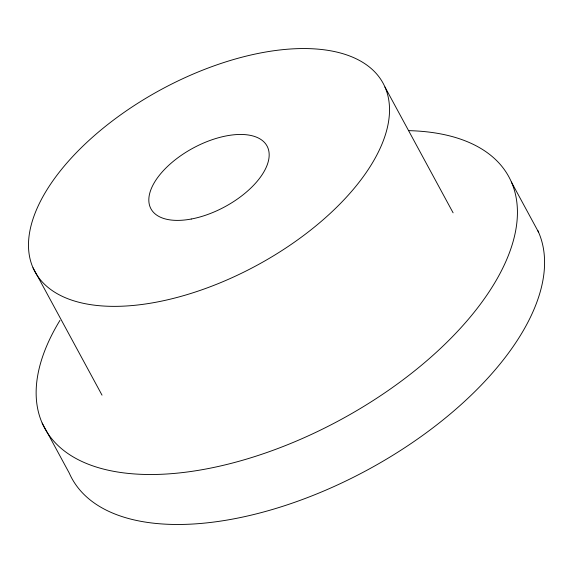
<?xml version="1.0" encoding="UTF-8"?>
<svg xmlns="http://www.w3.org/2000/svg" width="573" height="573" viewBox="0 0 573 573"><rect width="100%" height="100%" fill="white"/><g stroke="black" fill="none" stroke-linecap="round" stroke-linejoin="round"><path stroke-width="0.86" d="M511.395 182.042L538.513 232.094M384.956 87.024A197.957 100.096 -28.4 0 1 155.727 302.279A197.957 100.096 -28.4 0 1 86.294 142.906A197.957 100.096 -28.4 0 1 384.956 87.024L453.1 212.819M33.026 267.784L102.023 395.155M42.158 423.053L69.276 473.112A263.945 133.459 -28.4 0 0 358.863 474.508A263.945 133.459 -28.4 0 0 537.796 230.518M408.707 130.644A263.945 133.459 -28.4 0 1 483.612 299.786A263.945 133.459 -28.4 0 1 162.997 474.208A263.945 133.459 -28.4 0 1 59.964 320.364M191.239 219.029A65.988 33.363 -28.4 0 0 267.648 147.275A65.988 33.363 -28.4 0 0 168.097 165.905A65.988 33.363 -28.4 0 0 191.239 219.029"/></g></svg>
